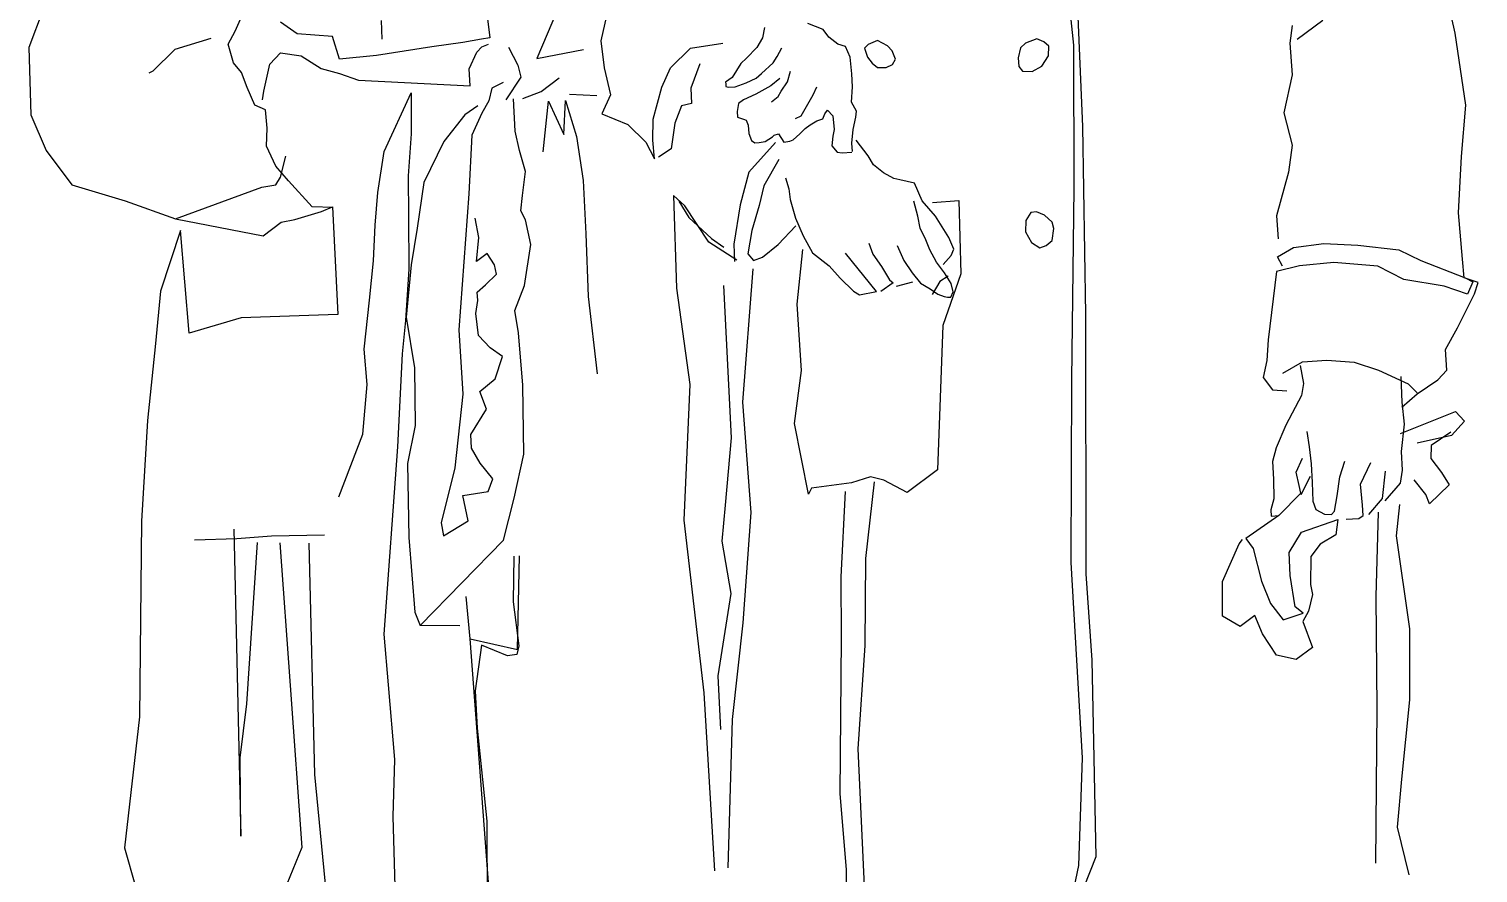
# Model space of a CAD drawing. Extents: x -109 to 1815, y -14679 to 345.
# Drawn here: x -104.528 to -103.474, y -38.222 to -37.608 of the extents above; entities that cross this region are included whole.
import ezdxf

# ---------------------------------------------------------------- set-up
doc = ezdxf.new("R2010")
doc.units = 0
doc.header["$MEASUREMENT"] = 0
doc.layers.get('0').update_dxf_attribs({"linetype": 'CONTINUOUS'})
doc.layers.add('MOBILIARIO', color=1, linetype='CONTINUOUS')

# ---------------------------------------------------------------- blocks, each defined once
blk = doc.blocks.new('G2peop3')
for p, q in [((0.2075, 1.236), (0.2171, 1.1429)), ((-0.2136, 1.1979), (-0.2073, 1.1482)), ((0.4948, 1.1515), (0.4868, 1.1875)), ((0.2199, 1.1748), (0.2238, 1.0838)), ((-0.5323, 1.1689), (-0.5426, 1.1412)), ((-0.3926, 1.153), (-0.3888, 1.1618)), ((-0.3474, 1.151), (-0.3595, 1.1596)), ((-0.2865, 1.1608), (-0.2858, 1.1472)), ((-0.1581, 1.1686), (-0.1731, 1.1331)), ((-0.1225, 1.1642), (-0.1266, 1.1461)), ((0.3984, 1.1608), (0.3799, 1.1469)), ((-0.3978, 1.1435), (-0.3926, 1.153)), ((-0.3218, 1.1491), (-0.3474, 1.151)), ((-0.3168, 1.1328), (-0.3218, 1.1491)), ((-0.0076, 1.1558), (-0.009, 1.1483)), ((0.0352, 1.1543), (0.0239, 1.1586)), ((0.0392, 1.1488), (0.0352, 1.1543)), ((0.0457, 1.1437), (0.0392, 1.1488)), ((0.3763, 1.1572), (0.3745, 1.1442)), ((0.5024, 1.0992), (0.4948, 1.1515)), ((-0.5426, 1.1412), (-0.5413, 1.0922)), ((-0.4365, 1.1396), (-0.4525, 1.124)), ((-0.4104, 1.1478), (-0.4365, 1.1396)), ((-0.3939, 1.1301), (-0.3978, 1.1435)), ((-0.2496, 1.1416), (-0.2897, 1.1354)), ((-0.227, 1.1447), (-0.2496, 1.1416)), ((-0.2135, 1.1472), (-0.227, 1.1447)), ((-0.2167, 1.1378), (-0.2132, 1.1417)), ((-0.2073, 1.1482), (-0.2135, 1.1472)), ((-0.2132, 1.1417), (-0.2083, 1.1437)), ((-0.1939, 1.1415), (-0.187, 1.1282)), ((-0.1731, 1.1331), (-0.1393, 1.1398)), ((-0.1266, 1.1461), (-0.1243, 1.1264)), ((-0.076, 1.1264), (-0.0614, 1.1407)), ((-0.0614, 1.1407), (-0.038, 1.1444)), ((-0.0131, 1.1412), (-0.0207, 1.1334)), ((-0.009, 1.1483), (-0.0131, 1.1412)), ((0.0016, 1.1345), (0.005, 1.1409)), ((0.0513, 1.142), (0.0457, 1.1437)), ((0.0548, 1.1342), (0.0513, 1.142)), ((0.0678, 1.1433), (0.0652, 1.1407)), ((0.0652, 1.1407), (0.0673, 1.1341)), ((0.0745, 1.1463), (0.0678, 1.1433)), ((0.0818, 1.1424), (0.0745, 1.1463)), ((0.0853, 1.1388), (0.0818, 1.1424)), ((0.0878, 1.1327), (0.0853, 1.1388)), ((0.1786, 1.141), (0.177, 1.1336)), ((0.1822, 1.1443), (0.1786, 1.141)), ((0.1904, 1.1474), (0.1822, 1.1443)), ((0.1956, 1.1454), (0.1904, 1.1474)), ((0.1993, 1.1421), (0.1956, 1.1454)), ((0.1989, 1.1351), (0.1993, 1.1421)), ((0.2171, 1.1429), (0.2174, 1.0389)), ((0.3745, 1.1442), (0.3762, 1.1213)), ((-0.3881, 1.123), (-0.3939, 1.1301)), ((-0.3718, 1.1095), (-0.3673, 1.129)), ((-0.3673, 1.129), (-0.3596, 1.1373)), ((-0.3596, 1.1373), (-0.3447, 1.1351)), ((-0.3447, 1.1351), (-0.33, 1.1259)), ((-0.2897, 1.1354), (-0.3168, 1.1328)), ((-0.2223, 1.1257), (-0.2167, 1.1378)), ((-0.187, 1.1282), (-0.1848, 1.1196)), ((-0.0546, 1.1292), (-0.0611, 1.1115)), ((-0.0249, 1.1295), (-0.0311, 1.1193)), ((-0.0207, 1.1334), (-0.0249, 1.1295)), ((-0.0097, 1.1223), (-0.0014, 1.1301)), ((-0.0014, 1.1301), (0.0016, 1.1345)), ((0.056, 1.1219), (0.0548, 1.1342)), ((0.0673, 1.1341), (0.0707, 1.1297)), ((0.0707, 1.1297), (0.0746, 1.1267)), ((0.0808, 1.1265), (0.0855, 1.1287)), ((0.0855, 1.1287), (0.0878, 1.1327)), ((0.177, 1.1336), (0.1775, 1.1274)), ((0.1942, 1.1275), (0.1989, 1.1351)), ((-0.4525, 1.124), (-0.4555, 1.1226)), ((-0.3838, 1.112), (-0.3881, 1.123)), ((-0.33, 1.1259), (-0.3168, 1.1222)), ((-0.3168, 1.1222), (-0.3029, 1.1174)), ((-0.3029, 1.1174), (-0.2217, 1.1133)), ((-0.2217, 1.1133), (-0.2223, 1.1257)), ((-0.1848, 1.1196), (-0.1957, 1.103)), ((-0.17, 1.1092), (-0.1569, 1.1191)), ((-0.1243, 1.1264), (-0.1196, 1.1068)), ((-0.0822, 1.1124), (-0.076, 1.1264)), ((-0.0311, 1.1193), (-0.0359, 1.116)), ((-0.021, 1.1155), (-0.0137, 1.1189)), ((-0.0137, 1.1189), (-0.0097, 1.1223)), ((0.0036, 1.1185), (-0.003, 1.1132)), ((0.0092, 1.1163), (0.0113, 1.1239)), ((0.0565, 1.1125), (0.056, 1.1219)), ((0.0746, 1.1267), (0.0808, 1.1265)), ((0.1775, 1.1274), (0.18, 1.1239)), ((0.18, 1.1239), (0.187, 1.1236)), ((0.187, 1.1236), (0.1942, 1.1275)), ((0.3762, 1.1213), (0.3702, 1.0937)), ((-0.3782, 1.0992), (-0.3838, 1.112)), ((-0.3728, 1.1032), (-0.3718, 1.1095)), ((-0.2842, 1.0656), (-0.2647, 1.1082)), ((-0.2647, 1.1082), (-0.2645, 1.0784)), ((-0.206, 1.1117), (-0.208, 1.1024)), ((-0.1976, 1.1158), (-0.206, 1.1117)), ((-0.1833, 1.1041), (-0.17, 1.1092)), ((-0.1495, 1.1071), (-0.1295, 1.1063)), ((-0.1196, 1.1068), (-0.1258, 1.0929)), ((-0.0885, 1.0891), (-0.0822, 1.1124)), ((-0.0611, 1.1115), (-0.0606, 1.1004)), ((-0.0359, 1.116), (-0.0358, 1.1148)), ((-0.0358, 1.1148), (-0.0357, 1.1128)), ((-0.0357, 1.1128), (-0.0339, 1.1124)), ((-0.0339, 1.1124), (-0.029, 1.1126)), ((-0.029, 1.1126), (-0.021, 1.1155)), ((-0.0139, 1.1072), (-0.0228, 1.103)), ((-0.003, 1.1132), (-0.0139, 1.1072)), ((0.0023, 1.1056), (0.0046, 1.1094)), ((0.0046, 1.1094), (0.0092, 1.1163)), ((0.0191, 1.0915), (0.0277, 1.1068)), ((0.0277, 1.1068), (0.0305, 1.1125)), ((0.0558, 1.1014), (0.0565, 1.1125)), ((-0.3706, 1.0959), (-0.3782, 1.0992)), ((-0.216, 1.0988), (-0.2255, 1.0921)), ((-0.208, 1.1024), (-0.2132, 1.0934)), ((-0.189, 1.0803), (-0.1902, 1.1038)), ((-0.1685, 1.0653), (-0.1647, 1.1021)), ((-0.1647, 1.1021), (-0.1535, 1.0779)), ((-0.1535, 1.0779), (-0.1523, 1.1027)), ((-0.1523, 1.1027), (-0.1443, 1.0764)), ((-0.0679, 1.0988), (-0.0728, 1.0862)), ((-0.0606, 1.1004), (-0.0679, 1.0988)), ((-0.0264, 1.1004), (-0.0274, 1.0947)), ((-0.0228, 1.103), (-0.0264, 1.1004)), ((-0.0024, 1.1016), (0.0023, 1.1056)), ((0.0593, 1.0948), (0.0558, 1.1014)), ((0.4993, 1.0619), (0.5024, 1.0992)), ((-0.5413, 1.0922), (-0.5301, 1.0663)), ((-0.3692, 1.0824), (-0.3706, 1.0959)), ((-0.2255, 1.0921), (-0.2407, 1.0728)), ((-0.2132, 1.0934), (-0.2204, 1.0775)), ((-0.1258, 1.0929), (-0.1069, 1.0852)), ((-0.0889, 1.0737), (-0.0885, 1.0891)), ((-0.0728, 1.0862), (-0.0755, 1.0675)), ((-0.0274, 1.0947), (-0.0272, 1.0904)), ((-0.0272, 1.0904), (-0.0221, 1.0887)), ((-0.0221, 1.0887), (-0.0209, 1.0883)), ((-0.0209, 1.0883), (-0.0194, 1.0846)), ((0.015, 1.0894), (0.0191, 1.0915)), ((0.0257, 1.085), (0.0305, 1.0877)), ((0.0305, 1.0877), (0.0348, 1.0892)), ((0.0348, 1.0892), (0.0364, 1.0929)), ((0.0364, 1.0929), (0.0382, 1.0955)), ((0.0382, 1.0955), (0.0421, 1.0915)), ((0.0421, 1.0915), (0.0432, 1.0816)), ((0.0568, 1.0816), (0.0588, 1.0904)), ((0.0588, 1.0904), (0.0593, 1.0948)), ((0.3702, 1.0937), (0.3763, 1.07)), ((-0.3698, 1.0694), (-0.3692, 1.0824)), ((-0.2645, 1.0784), (-0.2667, 1.0479)), ((-0.2204, 1.0775), (-0.2227, 1.0347)), ((-0.1859, 1.0663), (-0.189, 1.0803)), ((-0.1443, 1.0764), (-0.1395, 1.0444)), ((-0.1069, 1.0852), (-0.0938, 1.0722)), ((-0.0194, 1.0846), (-0.0191, 1.0785)), ((-0.0191, 1.0785), (-0.0171, 1.0736)), ((-0.0072, 1.0729), (-0.0017, 1.0762)), ((-0.0017, 1.0762), (-0.0005, 1.0775)), ((-0.0005, 1.0775), (0.0025, 1.0783)), ((0.0025, 1.0783), (0.0065, 1.0723)), ((0.0133, 1.0739), (0.018, 1.0784)), ((0.018, 1.0784), (0.0221, 1.0823)), ((0.0221, 1.0823), (0.0257, 1.085)), ((0.0422, 1.0766), (0.0413, 1.0697)), ((0.0432, 1.0816), (0.0422, 1.0766)), ((0.056, 1.0716), (0.0568, 1.0816)), ((0.2238, 1.0838), (0.2258, 0.947)), ((-0.5301, 1.0663), (-0.5115, 1.0412)), ((-0.3629, 1.0549), (-0.3698, 1.0694)), ((-0.2889, 1.0356), (-0.2842, 1.0656)), ((-0.2407, 1.0728), (-0.2553, 1.043)), ((-0.1814, 1.051), (-0.1859, 1.0663)), ((-0.0938, 1.0722), (-0.0875, 1.0601)), ((-0.0875, 1.0601), (-0.0889, 1.0737)), ((-0.0755, 1.0675), (-0.0846, 1.0615)), ((0.0003, 1.072), (-0.019, 1.0505)), ((-0.0171, 1.0736), (-0.0145, 1.0718)), ((-0.0145, 1.0718), (-0.0114, 1.072)), ((-0.0114, 1.072), (-0.0072, 1.0729)), ((0.0065, 1.0723), (0.0109, 1.0731)), ((0.0109, 1.0731), (0.0133, 1.0739)), ((0.0413, 1.0697), (0.0452, 1.0649)), ((0.0452, 1.0649), (0.049, 1.0646)), ((0.049, 1.0646), (0.0559, 1.0649)), ((0.0564, 1.0655), (0.056, 1.0716)), ((0.0677, 1.0623), (0.0591, 1.0738)), ((0.3763, 1.07), (0.3736, 1.0505)), ((-0.3537, 1.0442), (-0.3629, 1.0549)), ((-0.3595, 1.0469), (-0.3558, 1.062)), ((0.0029, 1.0598), (-0.008, 1.0406)), ((0.0717, 1.0558), (0.0677, 1.0623)), ((0.0789, 1.05), (0.0717, 1.0558)), ((0.4971, 1.0209), (0.4993, 1.0619)), ((-0.3629, 1.0413), (-0.3595, 1.0469)), ((-0.3366, 1.0253), (-0.3537, 1.0442)), ((-0.2667, 1.0479), (-0.2664, 1.0182)), ((-0.1835, 1.0335), (-0.1814, 1.051)), ((-0.1395, 1.0444), (-0.1375, 1.0056)), ((-0.019, 1.0505), (-0.0252, 1.0267)), ((0.0078, 1.0464), (0.0101, 1.0384)), ((0.0865, 1.0459), (0.0789, 1.05)), ((0.0908, 1.0449), (0.0865, 1.0459)), ((0.1016, 1.0425), (0.0908, 1.0449)), ((0.3736, 1.0505), (0.3648, 1.0186)), ((-0.5115, 1.0412), (-0.4725, 1.0295)), ((-0.436, 1.0165), (-0.3733, 1.0395)), ((-0.3733, 1.0395), (-0.3629, 1.0413)), ((-0.2908, 1.012), (-0.2889, 1.0356)), ((-0.2553, 1.043), (-0.2603, 1.0098)), ((-0.2227, 1.0347), (-0.23, 0.9358)), ((-0.1849, 1.0223), (-0.1835, 1.0335)), ((-0.0655, 1.0259), (-0.0738, 1.0336)), ((-0.0738, 1.0336), (-0.0717, 0.9661)), ((-0.008, 1.0406), (-0.0115, 1.0261)), ((0.0101, 1.0384), (0.0111, 1.0305)), ((0.1072, 1.0297), (0.1016, 1.0425)), ((0.2174, 1.0389), (0.2158, 0.8995)), ((-0.4725, 1.0295), (-0.436, 1.0165)), ((-0.3212, 1.0248), (-0.3366, 1.0253)), ((-0.3297, 1.0219), (-0.3218, 1.0253)), ((-0.3218, 1.0253), (-0.3178, 0.947)), ((-0.1814, 1.0158), (-0.1849, 1.0223)), ((-0.0699, 1.0294), (-0.0626, 1.0174)), ((-0.048, 0.9995), (-0.0655, 1.0259)), ((-0.0252, 1.0267), (-0.0299, 0.998)), ((-0.0115, 1.0261), (-0.0168, 1.008)), ((0.0111, 1.0305), (0.0149, 1.017)), ((0.104, 1.0184), (0.101, 1.0293)), ((0.1169, 1.0185), (0.1072, 1.0297)), ((0.1147, 1.0283), (0.1337, 1.0298)), ((0.1337, 1.0298), (0.1351, 0.9766)), ((-0.436, 1.0165), (-0.3722, 1.0042)), ((-0.3722, 1.0042), (-0.3591, 1.0142)), ((-0.3591, 1.0142), (-0.3492, 1.016)), ((-0.3492, 1.016), (-0.3297, 1.0219)), ((-0.292, 0.986), (-0.2908, 1.012)), ((-0.2664, 1.0182), (-0.2662, 0.9798)), ((-0.2154, 1.0029), (-0.218, 1.0169)), ((-0.1775, 0.9979), (-0.1814, 1.0158)), ((-0.0626, 1.0174), (-0.0462, 1.0021)), ((0.0149, 1.017), (0.0205, 1.0042)), ((0.1057, 1.0098), (0.104, 1.0184)), ((0.1264, 1.0029), (0.1169, 1.0185)), ((0.1824, 1.0153), (0.1823, 1.0071)), ((0.1861, 1.0212), (0.1824, 1.0153)), ((0.1903, 1.0217), (0.1861, 1.0212)), ((0.196, 1.0192), (0.1903, 1.0217)), ((0.2017, 1.0142), (0.196, 1.0192)), ((0.2028, 1.0094), (0.2017, 1.0142)), ((0.3648, 1.0186), (0.3661, 1.0019)), ((0.5001, 0.9871), (0.4971, 1.0209)), ((-0.4323, 1.008), (-0.4469, 0.964)), ((-0.4261, 0.9334), (-0.4323, 1.008)), ((-0.2603, 1.0098), (-0.2646, 0.9831)), ((-0.217, 0.9855), (-0.2154, 1.0029)), ((-0.1375, 1.0056), (-0.1359, 0.9599)), ((-0.0462, 1.0021), (-0.0372, 0.9958)), ((-0.0168, 1.008), (-0.0197, 0.991)), ((0.0023, 0.9978), (0.0152, 1.0114)), ((0.0205, 1.0042), (0.0274, 0.9917)), ((0.1098, 1.0013), (0.1057, 1.0098)), ((0.1127, 0.994), (0.1098, 1.0013)), ((0.13, 0.9944), (0.1264, 1.0029)), ((0.1823, 1.0071), (0.1867, 0.9992)), ((0.2016, 1.0007), (0.2028, 1.0094)), ((-0.2093, 0.9914), (-0.217, 0.9855)), ((-0.2039, 0.983), (-0.2093, 0.9914)), ((-0.1821, 0.968), (-0.1775, 0.9979)), ((-0.0276, 0.9864), (-0.048, 0.9995)), ((-0.0299, 0.998), (-0.0293, 0.9856)), ((-0.0197, 0.991), (-0.0157, 0.9863)), ((-0.0091, 0.9886), (0.0023, 0.9978)), ((0.0161, 0.9545), (0.0203, 0.9943)), ((0.0274, 0.9917), (0.0395, 0.9824)), ((0.0739, 0.9636), (0.0514, 0.9916)), ((0.0684, 0.9987), (0.0713, 0.9907)), ((0.089, 0.9972), (0.0938, 0.9863)), ((0.1174, 0.9851), (0.1127, 0.994)), ((0.1283, 0.9899), (0.13, 0.9944)), ((0.1867, 0.9992), (0.1926, 0.9955)), ((0.1926, 0.9955), (0.1973, 0.9972)), ((0.1973, 0.9972), (0.2016, 1.0007)), ((0.3655, 0.9889), (0.3771, 0.9957)), ((0.3771, 0.9957), (0.3992, 0.9986)), ((0.3992, 0.9986), (0.424, 0.9974)), ((0.424, 0.9974), (0.4539, 0.9939)), ((0.4539, 0.9939), (0.4697, 0.9861)), ((-0.2948, 0.9573), (-0.292, 0.986)), ((-0.2646, 0.9831), (-0.2682, 0.9451)), ((-0.2024, 0.9763), (-0.2039, 0.983)), ((-0.0157, 0.9863), (-0.0091, 0.9886)), ((0.0395, 0.9824), (0.0474, 0.9734)), ((0.0713, 0.9907), (0.0774, 0.9818)), ((0.0774, 0.9818), (0.0834, 0.9722)), ((0.0938, 0.9863), (0.0999, 0.9773)), ((0.1234, 0.9772), (0.1174, 0.9851)), ((0.1224, 0.9834), (0.1283, 0.9899)), ((0.3815, 0.9823), (0.3648, 0.9783)), ((0.3691, 0.9822), (0.3655, 0.9889)), ((0.4066, 0.9848), (0.3815, 0.9823)), ((0.4384, 0.982), (0.4066, 0.9848)), ((0.4575, 0.9725), (0.4384, 0.982)), ((0.4697, 0.9861), (0.502, 0.9735)), ((0.5013, 0.9735), (0.5001, 0.9871)), ((-0.2662, 0.9798), (-0.2688, 0.9425)), ((-0.2106, 0.9685), (-0.2024, 0.9763)), ((-0.0161, 0.9801), (-0.0236, 0.8831)), ((0.0474, 0.9734), (0.0572, 0.964)), ((0.086, 0.9699), (0.0771, 0.9637)), ((0.0834, 0.9722), (0.086, 0.9699)), ((0.0885, 0.9675), (0.1002, 0.9706)), ((0.0999, 0.9773), (0.1058, 0.9696)), ((0.12, 0.9709), (0.1143, 0.9614)), ((0.126, 0.9749), (0.12, 0.9709)), ((0.1351, 0.9766), (0.1222, 0.9388)), ((0.1281, 0.9695), (0.1234, 0.9772)), ((0.3648, 0.9783), (0.3587, 0.9284)), ((0.4867, 0.9676), (0.4575, 0.9725)), ((0.5114, 0.9701), (0.5013, 0.9735)), ((0.502, 0.9735), (0.5076, 0.9706)), ((0.5076, 0.9706), (0.5038, 0.9618)), ((0.5088, 0.962), (0.5114, 0.9701)), ((-0.4469, 0.964), (-0.4505, 0.9259)), ((-0.2166, 0.9632), (-0.2106, 0.9685)), ((-0.2162, 0.9571), (-0.2166, 0.9632)), ((-0.1892, 0.9498), (-0.1821, 0.968)), ((-0.1359, 0.9599), (-0.1294, 0.9038)), ((-0.0717, 0.9661), (-0.0619, 0.896)), ((-0.0315, 0.8572), (-0.0371, 0.9679)), ((0.0572, 0.964), (0.0616, 0.9612)), ((0.0616, 0.9612), (0.0739, 0.9636)), ((0.1058, 0.9696), (0.1129, 0.9656)), ((0.1129, 0.9656), (0.1186, 0.9616)), ((0.1186, 0.9616), (0.1231, 0.9599)), ((0.1231, 0.9599), (0.1256, 0.9595)), ((0.1256, 0.9595), (0.128, 0.9596)), ((0.128, 0.9596), (0.1296, 0.9634)), ((0.1296, 0.9634), (0.1281, 0.9695)), ((0.5038, 0.9618), (0.4867, 0.9676)), ((0.5025, 0.9493), (0.5088, 0.962)), ((-0.2987, 0.9218), (-0.2948, 0.9573)), ((-0.2175, 0.9476), (-0.2162, 0.9571)), ((-0.1866, 0.9336), (-0.1892, 0.9498)), ((0.0193, 0.9063), (0.0161, 0.9545)), ((0.4964, 0.9372), (0.5025, 0.9493)), ((-0.3883, 0.9446), (-0.4261, 0.9334)), ((-0.3178, 0.947), (-0.3883, 0.9446)), ((-0.2688, 0.9425), (-0.2712, 0.9182)), ((-0.2682, 0.9451), (-0.2621, 0.9082)), ((-0.2155, 0.9316), (-0.2175, 0.9476)), ((0.1222, 0.9388), (0.1183, 0.8339)), ((0.2258, 0.947), (0.2261, 0.7583)), ((-0.23, 0.9358), (-0.227, 0.8889)), ((-0.2071, 0.9227), (-0.2155, 0.9316)), ((-0.1834, 0.8954), (-0.1866, 0.9336)), ((0.3587, 0.9284), (0.3577, 0.9135)), ((0.4878, 0.9214), (0.4964, 0.9372)), ((-0.4505, 0.9259), (-0.4563, 0.8699)), ((-0.2967, 0.8959), (-0.2987, 0.9218)), ((-0.2712, 0.9182), (-0.2746, 0.8506)), ((-0.1981, 0.9164), (-0.2071, 0.9227)), ((0.4886, 0.9065), (0.4878, 0.9214)), ((-0.2621, 0.9082), (-0.2617, 0.8661)), ((-0.2035, 0.9), (-0.1981, 0.9164)), ((0.3577, 0.9135), (0.3551, 0.901)), ((0.3693, 0.9042), (0.3837, 0.9124)), ((0.3819, 0.9098), (0.3845, 0.8968)), ((0.3837, 0.9124), (0.4015, 0.9138)), ((0.4015, 0.9138), (0.4214, 0.9123)), ((0.4214, 0.9123), (0.4391, 0.9065)), ((0.4391, 0.9065), (0.4606, 0.8964)), ((0.4822, 0.8993), (0.4886, 0.9065)), ((-0.2998, 0.8598), (-0.2967, 0.8959)), ((-0.2147, 0.8908), (-0.2035, 0.9)), ((-0.0619, 0.896), (-0.0663, 0.7973)), ((0.0143, 0.8677), (0.0193, 0.9063)), ((0.2158, 0.8995), (0.2151, 0.7664)), ((0.3551, 0.901), (0.3618, 0.892)), ((0.3845, 0.8968), (0.383, 0.8881)), ((0.4563, 0.8831), (0.4554, 0.9017)), ((0.4606, 0.8964), (0.4671, 0.8899)), ((0.4672, 0.8893), (0.4822, 0.8993)), ((-0.227, 0.8889), (-0.2329, 0.8354)), ((-0.2098, 0.878), (-0.2147, 0.8908)), ((-0.1827, 0.8454), (-0.1834, 0.8954)), ((0.3618, 0.892), (0.3724, 0.8913)), ((0.383, 0.8881), (0.3717, 0.8665)), ((0.456, 0.8794), (0.4672, 0.8893)), ((-0.2212, 0.8595), (-0.2098, 0.878)), ((-0.0236, 0.8831), (-0.0176, 0.8029)), ((0.455, 0.8603), (0.4951, 0.8764)), ((0.4579, 0.8671), (0.4563, 0.8831)), ((0.4951, 0.8764), (0.5016, 0.8693)), ((-0.4563, 0.8699), (-0.4607, 0.7966)), ((-0.2617, 0.8661), (-0.2672, 0.8386)), ((0.0244, 0.8162), (0.0143, 0.8677)), ((0.3717, 0.8665), (0.3646, 0.85)), ((0.4557, 0.8472), (0.4579, 0.8671)), ((0.5016, 0.8693), (0.4922, 0.859)), ((-0.3173, 0.8143), (-0.2998, 0.8598)), ((-0.2207, 0.8496), (-0.2212, 0.8595)), ((-0.0359, 0.8082), (-0.0315, 0.8572)), ((0.3868, 0.8618), (0.3886, 0.8507)), ((0.4922, 0.859), (0.4672, 0.8534)), ((0.4916, 0.8614), (0.4772, 0.8515)), ((-0.2746, 0.8506), (-0.2845, 0.7144)), ((-0.2145, 0.8388), (-0.2207, 0.8496)), ((-0.1897, 0.8133), (-0.1827, 0.8454)), ((0.3646, 0.85), (0.3619, 0.84)), ((0.3886, 0.8507), (0.39, 0.8384)), ((0.4564, 0.8336), (0.4557, 0.8472)), ((0.4772, 0.8515), (0.477, 0.8421)), ((-0.2672, 0.8386), (-0.2663, 0.7847)), ((-0.2329, 0.8354), (-0.2427, 0.7953)), ((-0.2053, 0.8274), (-0.2145, 0.8388)), ((0.1183, 0.8339), (0.0961, 0.8174)), ((0.3619, 0.84), (0.3626, 0.8271)), ((0.3791, 0.8322), (0.3836, 0.8423)), ((0.39, 0.8384), (0.3907, 0.8248)), ((0.4108, 0.8288), (0.4146, 0.8402)), ((0.4259, 0.8234), (0.4333, 0.8393)), ((0.442, 0.8131), (0.444, 0.833)), ((0.4551, 0.8243), (0.4564, 0.8336)), ((0.477, 0.8421), (0.4849, 0.832)), ((-0.2085, 0.8181), (-0.2053, 0.8274)), ((0.0556, 0.8245), (0.0266, 0.8206)), ((0.0696, 0.8289), (0.0556, 0.8245)), ((0.0722, 0.8253), (0.0658, 0.7693)), ((0.0791, 0.8264), (0.0696, 0.8289)), ((0.0961, 0.8174), (0.0791, 0.8264)), ((0.3626, 0.8271), (0.3628, 0.8128)), ((0.3814, 0.8224), (0.3791, 0.8322)), ((0.3824, 0.817), (0.3814, 0.8224)), ((0.3892, 0.829), (0.3824, 0.8157)), ((0.3907, 0.8248), (0.3913, 0.8112)), ((0.409, 0.8151), (0.4108, 0.8288)), ((0.4274, 0.8081), (0.4259, 0.8234)), ((0.4439, 0.8114), (0.4551, 0.8243)), ((0.4734, 0.8159), (0.4649, 0.8266)), ((0.4903, 0.8229), (0.4762, 0.8093)), ((0.4849, 0.832), (0.4903, 0.8229)), ((-0.2269, 0.8152), (-0.2085, 0.8181)), ((-0.223, 0.7968), (-0.2269, 0.8152)), ((-0.1975, 0.7827), (-0.1897, 0.8133)), ((0.0266, 0.8206), (0.0244, 0.8162)), ((0.051, 0.8181), (0.0479, 0.756)), ((0.3628, 0.8128), (0.3607, 0.8047)), ((0.3664, 0.8006), (0.3824, 0.817)), ((0.4071, 0.8039), (0.409, 0.8151)), ((0.432, 0.8014), (0.442, 0.8131)), ((0.4762, 0.8093), (0.4734, 0.8159)), ((-0.0383, 0.7821), (-0.0359, 0.8082)), ((-0.0176, 0.8029), (-0.0234, 0.7227)), ((0.3607, 0.8047), (0.3609, 0.8003)), ((0.3913, 0.8112), (0.3934, 0.8051)), ((0.3934, 0.8051), (0.3998, 0.8017)), ((0.3998, 0.8017), (0.4048, 0.8013)), ((0.4048, 0.8013), (0.4071, 0.8039)), ((0.4278, 0.8007), (0.4274, 0.8081)), ((0.4388, 0.803), (0.437, 0.7417)), ((0.4521, 0.7858), (0.4546, 0.8088)), ((-0.4607, 0.7966), (-0.4622, 0.6542)), ((-0.3936, 0.7907), (-0.3885, 0.5675)), ((-0.2427, 0.7953), (-0.241, 0.786)), ((-0.241, 0.786), (-0.223, 0.7968)), ((-0.0663, 0.7973), (-0.0518, 0.6717)), ((0.3664, 0.8006), (0.3425, 0.784)), ((0.3609, 0.8003), (0.3664, 0.8006)), ((0.3831, 0.7885), (0.4094, 0.7978)), ((0.4094, 0.7978), (0.408, 0.7866)), ((0.4155, 0.7981), (0.4247, 0.7986)), ((0.4247, 0.7986), (0.4278, 0.8007)), ((-0.4222, 0.783), (-0.3913, 0.784)), ((-0.3913, 0.784), (-0.3661, 0.7859)), ((-0.384, 0.6636), (-0.3763, 0.7811)), ((-0.3661, 0.7859), (-0.3277, 0.7866)), ((-0.3602, 0.7807), (-0.3525, 0.677)), ((-0.3391, 0.7805), (-0.335, 0.6123)), ((-0.2663, 0.7847), (-0.2618, 0.7304)), ((-0.2581, 0.7207), (-0.1975, 0.7827)), ((-0.0319, 0.744), (-0.0383, 0.7821)), ((0.3255, 0.7527), (0.3377, 0.78)), ((0.3377, 0.78), (0.34, 0.7832)), ((0.3425, 0.784), (0.3478, 0.7768)), ((0.374, 0.7737), (0.3831, 0.7885)), ((0.408, 0.7866), (0.3966, 0.7798)), ((0.4617, 0.7182), (0.4521, 0.7858)), ((-0.19, 0.7712), (-0.1903, 0.7378)), ((-0.1873, 0.7033), (-0.1858, 0.7714)), ((0.3478, 0.7768), (0.354, 0.7529)), ((0.3748, 0.7571), (0.374, 0.7737)), ((0.3897, 0.7708), (0.3895, 0.7504)), ((0.3966, 0.7798), (0.3897, 0.7708)), ((0.0658, 0.7693), (0.0653, 0.7061)), ((0.2151, 0.7664), (0.2235, 0.6244)), ((0.0479, 0.756), (0.0482, 0.7114)), ((0.2261, 0.7583), (0.2306, 0.6954)), ((0.3255, 0.7274), (0.3255, 0.7527)), ((0.354, 0.7529), (0.3604, 0.7366)), ((0.3784, 0.7343), (0.3748, 0.7571)), ((0.3895, 0.7504), (0.3911, 0.7431)), ((-0.2217, 0.7109), (-0.2245, 0.7417)), ((-0.1903, 0.7378), (-0.1862, 0.7058)), ((-0.0413, 0.6841), (-0.0319, 0.744)), ((0.3911, 0.7431), (0.388, 0.7311)), ((0.437, 0.7417), (0.4379, 0.66)), ((-0.2618, 0.7304), (-0.2581, 0.7207)), ((0.3383, 0.7199), (0.3255, 0.7274)), ((0.349, 0.7279), (0.3383, 0.7199)), ((0.3547, 0.7145), (0.349, 0.7279)), ((0.3604, 0.7366), (0.3697, 0.7247)), ((0.3697, 0.7247), (0.3843, 0.7297)), ((0.3843, 0.7297), (0.3784, 0.7343)), ((0.388, 0.7311), (0.3839, 0.7235)), ((-0.2291, 0.7204), (-0.2581, 0.7207)), ((-0.0234, 0.7227), (-0.031, 0.6524)), ((0.3839, 0.7235), (0.3911, 0.7047)), ((0.4618, 0.6667), (0.4617, 0.7182)), ((-0.2845, 0.7144), (-0.2814, 0.6774)), ((-0.207, 0.5178), (-0.2217, 0.7109)), ((-0.2217, 0.7109), (-0.1873, 0.7033)), ((-0.2135, 0.7064), (-0.218, 0.6732)), ((-0.1945, 0.6986), (-0.2135, 0.7064)), ((0.0482, 0.7114), (0.0472, 0.5982)), ((0.3648, 0.699), (0.3547, 0.7145)), ((-0.1877, 0.6995), (-0.1945, 0.6986)), ((-0.1862, 0.7058), (-0.1877, 0.6995)), ((0.0653, 0.7061), (0.0604, 0.631)), ((0.3791, 0.696), (0.3648, 0.699)), ((0.3911, 0.7047), (0.3791, 0.696)), ((0.2306, 0.6954), (0.2316, 0.636)), ((-0.3525, 0.677), (-0.344, 0.5591)), ((-0.2814, 0.6774), (-0.2767, 0.6232)), ((-0.0393, 0.6451), (-0.0413, 0.6841)), ((-0.218, 0.6732), (-0.2166, 0.646)), ((-0.0518, 0.6717), (-0.044, 0.5421)), ((0.456, 0.6089), (0.4618, 0.6667)), ((-0.4622, 0.6542), (-0.473, 0.5588)), ((-0.3889, 0.6244), (-0.384, 0.6636)), ((0.4379, 0.66), (0.4368, 0.5478)), ((-0.2166, 0.646), (-0.2095, 0.5783)), ((-0.031, 0.6524), (-0.0342, 0.5444)), ((0.2316, 0.636), (0.2334, 0.5524)), ((-0.3885, 0.5675), (-0.3889, 0.6244)), ((-0.2767, 0.6232), (-0.2778, 0.5818)), ((0.0604, 0.631), (0.0651, 0.5258)), ((0.2235, 0.6244), (0.2208, 0.5461)), ((-0.335, 0.6123), (-0.325, 0.5111)), ((0.4529, 0.5739), (0.456, 0.6089)), ((0.0472, 0.5982), (0.0518, 0.5432)), ((-0.2778, 0.5818), (-0.2764, 0.5309)), ((-0.2095, 0.5783), (-0.2092, 0.5139)), ((0.4613, 0.5392), (0.4529, 0.5739)), ((-0.473, 0.5588), (-0.4652, 0.5307)), ((-0.344, 0.5591), (-0.3551, 0.5326)), ((0.2334, 0.5524), (0.2246, 0.5302)), ((0.0518, 0.5432), (0.0521, 0.5135)), ((0.2208, 0.5461), (0.2152, 0.5193))]:
    blk.add_line(p, q)

msp = doc.modelspace()

# ---------------------------------------------------------------- block references
at = {"layer": 'MOBILIARIO'}
msp.add_blockref('G2peop3', (-103.9851, -38.7622), dxfattribs=at)

doc.saveas('drawing.dxf')
